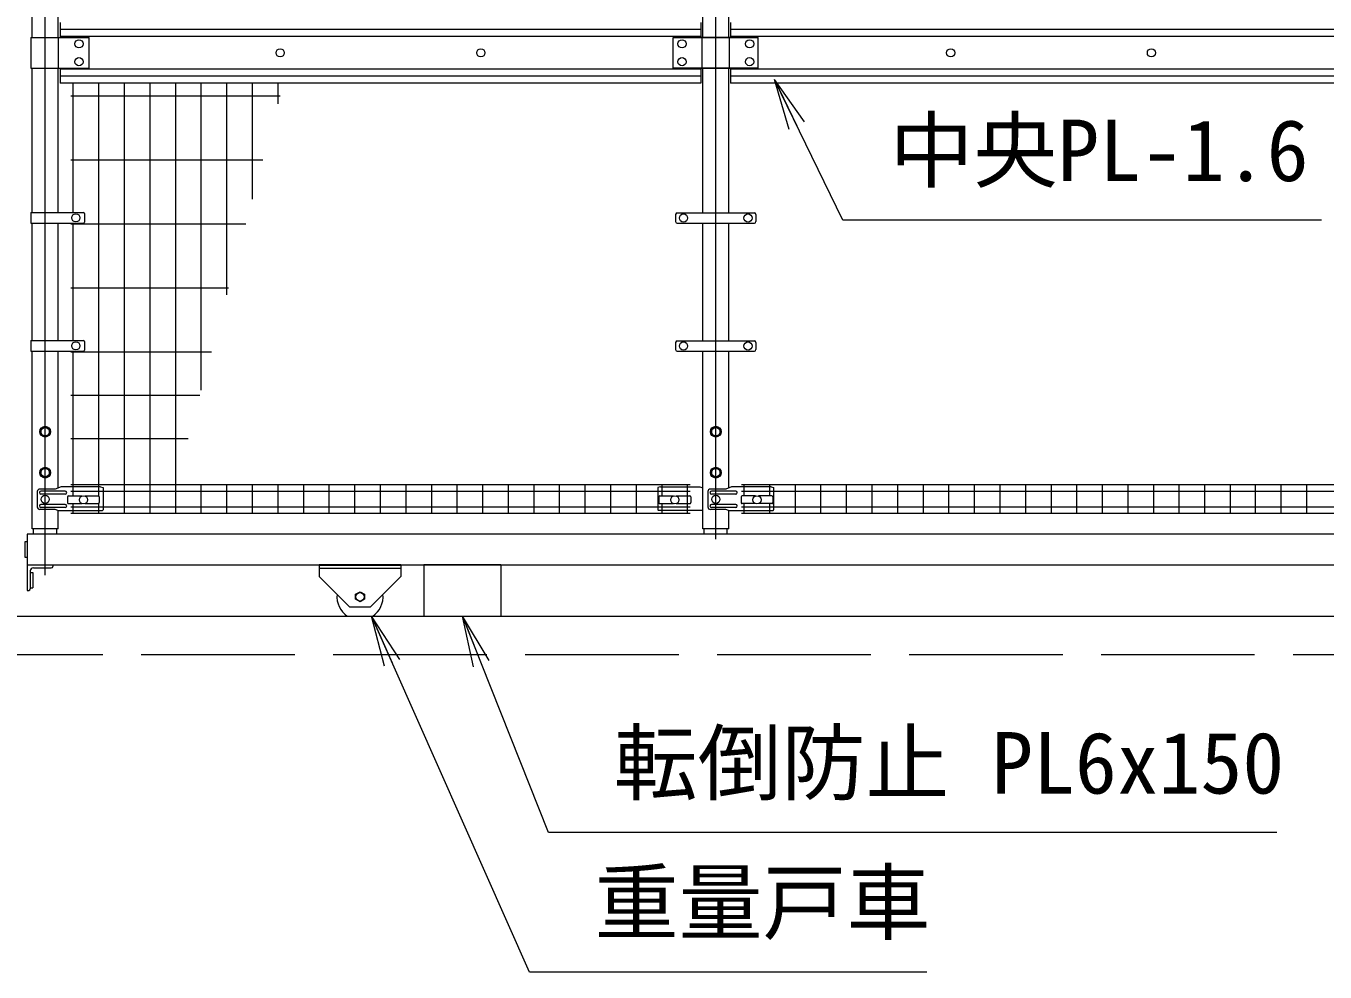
# Model space of a CAD drawing. Units: millimetres, scale not verified. Extents: x -10500 to 10500, y -7425 to 7425.
# Drawn here: x -2131 to 407, y -1078 to 769 of the extents above; entities that cross this region are included whole.
import ezdxf
from ezdxf.enums import TextEntityAlignment as Align

# ---------------------------------------------------------------- set-up
doc = ezdxf.new("R2010")
doc.units = ezdxf.units.MM
doc.header["$LTSCALE"] = 50
doc.linetypes.add('DASHED', pattern=[7.5, 6, -1.5])
doc.linetypes.add('USER1', pattern=[50.8, 31.75, -6.35, 6.35, -6.35])
for name, color, linetype, lineweight in [('0-1_0', 7, 'Continuous', 9), ('0-2_D-STR1', 1, 'Continuous', 18), ('0-3_D-BMK', 2, 'USER1', 13), ('0-4_D-STR3', 3, 'Continuous', 13), ('0-5_D-STR2', 7, 'Continuous', 9), ('0-6_D-STR5', 3, 'Continuous', 18), ('0-9_D-STR-TXT', 7, 'Continuous', 9)]:
    doc.layers.add(name, color=color, linetype=linetype, lineweight=lineweight)
doc.styles.add('ＭＳ ゴシック', font='')
doc.styles.get('ＭＳ ゴシック').set_extended_font_data('MS Gothic')

# ---------------------------------------------------------------- blocks, each defined once
blk = doc.blocks.new('_Open')
at = {"layer": '0-1_0'}
blk.add_line((-50, 8.33), (0, 0), dxfattribs=at)
blk.add_lwpolyline([(-50, -8.33), (0, 0), (-50, 0)], dxfattribs=at)

msp = doc.modelspace()

# ---------------------------------------------------------------- linework, layer by layer
at = {"layer": '0-2_D-STR1'}
for p, q in [((-2068.18, 746.98), (-2068.18, 1018.72)), ((-808.98, 746.98), (-808.98, 1020.97)), ((-758.18, 746.98), (-758.18, 1020.97)), ((-2118.98, 746.98), (-2118.98, 866.55)), ((-2118.98, 405.23), (-2118.98, 686.98)), ((-2068.18, 405.23), (-2068.18, 686.98)), ((-808.98, 404.23), (-808.98, 686.98)), ((-758.18, 404.23), (-758.18, 686.98)), ((-2118.98, 155.23), (-2118.98, 384.23)), ((-2068.18, 155.23), (-2068.18, 384.23)), ((-808.98, 154.23), (-808.98, 384.23)), ((-758.18, 154.23), (-758.18, 384.23)), ((-2118.98, -213.02), (-2118.98, 134.23)), ((-2068.18, -132.93), (-2068.18, 134.23)), ((-808.98, -213.02), (-808.98, 134.23)), ((-758.18, -132.93), (-758.18, 134.23)), ((-2068.18, -213.02), (-2068.18, -176.84)), ((-758.18, -213.02), (-758.18, -176.84)), ((-2068.18, -213.02), (-2118.98, -213.02)), ((-2116.08, -223.02), (-2116.08, -213.02)), ((-2071.08, -223.02), (-2071.08, -213.02)), ((-758.18, -213.02), (-808.98, -213.02)), ((-806.08, -223.02), (-806.08, -213.02)), ((-761.08, -223.02), (-761.08, -213.02))]:
    msp.add_line(p, q, dxfattribs=at)
msp.add_lwpolyline([(1871.42, -223.02), (-2128.58, -223.02), (-2128.58, -283.02), (1871.42, -283.02)], dxfattribs=at)
at = {"layer": '0-3_D-BMK'}
for p, q in [((-2093.58, -303.02), (-2093.58, 1644.98)), ((-783.58, -233.02), (-783.58, 1644.98))]:
    msp.add_line(p, q, dxfattribs=at)
at = {"layer": '0-4_D-STR3'}
for p, q in [((-2064.58, 776.13), (-2064.58, 746.98)), ((-812.58, 762.49), (-2064.58, 762.49)), ((-812.58, 776.13), (-812.58, 746.98)), ((-754.58, 776.13), (-754.58, 746.98)), ((497.42, 762.49), (-754.58, 762.49)), ((-2121.78, 746.98), (-2121.78, 686.98)), ((-2121.78, 746.98), (-2007.33, 746.98)), ((-2067.33, 686.98), (-2067.33, 746.98)), ((-812.58, 748.86), (-2064.58, 748.86)), ((-2007.33, 686.98), (-2007.33, 746.98)), ((-700.58, 746.98), (-866.58, 746.98)), ((-866.58, 746.98), (-700.58, 746.98)), ((-866.58, 686.98), (-866.58, 746.98)), ((-810.38, 686.98), (-810.38, 746.98)), ((-756.78, 686.98), (-756.78, 746.98)), ((497.42, 748.86), (-754.58, 748.86)), ((-700.58, 686.98), (-700.58, 746.98)), ((-2121.78, 686.98), (-2007.33, 686.98)), ((-2064.58, 686.98), (-2064.58, 657.83)), ((-700.58, 686.98), (-866.58, 686.98)), ((-866.58, 686.98), (-700.58, 686.98)), ((-812.58, 686.98), (-812.58, 657.83)), ((-754.58, 686.98), (-754.58, 657.83)), ((-812.58, 685.1), (-2064.58, 685.1)), ((-812.58, 671.46), (-2064.58, 671.46)), ((497.42, 685.1), (-754.58, 685.1)), ((497.42, 671.46), (-754.58, 671.46)), ((-812.58, 657.83), (-2064.58, 657.83)), ((497.42, 657.83), (-754.58, 657.83)), ((-2121.28, 405.23), (-2018.59, 405.23)), ((-2121.28, 405.23), (-2121.28, 384.23)), ((-2121.28, 384.23), (-2018.59, 384.23)), ((-2016.59, 403.23), (-2016.59, 386.23)), ((-862.08, 401.23), (-862.08, 387.23)), ((-859.08, 404.23), (-708.08, 404.23)), ((-859.08, 384.23), (-708.08, 384.23)), ((-705.08, 401.23), (-705.08, 387.23)), ((-2121.28, 155.23), (-2018.59, 155.23)), ((-2121.28, 155.23), (-2121.28, 134.23)), ((-2016.59, 153.23), (-2016.59, 136.23)), ((-859.08, 154.23), (-708.08, 154.23)), ((-2121.28, 134.23), (-2018.59, 134.23)), ((-862.08, 151.23), (-862.08, 137.23)), ((-859.08, 134.23), (-708.08, 134.23)), ((-705.08, 151.23), (-705.08, 137.23)), ((-2109.06, -140.02), (-2109.06, -170.02)), ((-2074.22, -135.02), (-2104.06, -135.02)), ((-2054.58, -139.02), (-2101.99, -139.02)), ((-2054.58, -145.02), (-2101.99, -145.02)), ((-2062.66, -131.02), (-2074.22, -135.02)), ((-1985.58, -131.02), (-2062.66, -131.02)), ((-2049.83, -150.55), (-2049.83, -161.55)), ((-2047.83, -148.55), (-2021.61, -148.55)), ((-2016.04, -148.55), (-1989.83, -148.55)), ((-1987.83, -150.55), (-1987.83, -161.55)), ((-1985.58, -131.02), (-1980.58, -132.02)), ((-1980.58, -132.02), (-1980.58, -175.84)), ((-891.58, -131.02), (-896.58, -132.02)), ((-896.58, -132.02), (-896.58, -175.84)), ((-894.58, -150.55), (-894.58, -161.55)), ((-892.58, -148.55), (-866.36, -148.55)), ((-891.58, -131.02), (-814.49, -131.02)), ((-860.79, -148.55), (-834.58, -148.55)), ((-832.58, -150.55), (-832.58, -161.55)), ((-814.49, -131.02), (-808.98, -132.93)), ((-799.06, -140.02), (-799.06, -170.02)), ((-764.22, -135.02), (-794.06, -135.02)), ((-744.58, -139.02), (-791.99, -139.02)), ((-744.58, -145.02), (-791.99, -145.02)), ((-752.66, -131.02), (-764.22, -135.02)), ((-675.58, -131.02), (-752.66, -131.02)), ((-734.08, -150.55), (-734.08, -161.55)), ((-705.86, -148.55), (-732.08, -148.55)), ((-674.08, -148.55), (-700.29, -148.55)), ((-675.58, -131.02), (-670.58, -132.02)), ((-672.08, -150.55), (-672.08, -161.55)), ((-670.58, -132.02), (-670.58, -175.84)), ((-2074.22, -175.02), (-2104.06, -175.02)), ((-2054.58, -165.02), (-2101.99, -165.02)), ((-2054.58, -171.02), (-2101.99, -171.02)), ((-2068.97, -176.84), (-2074.22, -175.02)), ((-2068.97, -176.84), (-1981.58, -176.84)), ((-2047.83, -163.55), (-2021.61, -163.55)), ((-2016.04, -163.55), (-1989.83, -163.55)), ((-808.98, -176.84), (-895.58, -176.84)), ((-892.58, -163.55), (-866.36, -163.55)), ((-860.79, -163.55), (-834.58, -163.55)), ((-764.22, -175.02), (-794.06, -175.02)), ((-744.58, -165.02), (-791.99, -165.02)), ((-744.58, -171.02), (-791.99, -171.02)), ((-758.97, -176.84), (-764.22, -175.02)), ((-758.97, -176.84), (-671.58, -176.84)), ((-705.86, -163.55), (-732.08, -163.55)), ((-674.08, -163.55), (-700.29, -163.55)), ((-2128.58, -238.02), (-2128.58, -268.02)), ((-2128.58, -283.02), (-2078.58, -283.02)), ((-2122.58, -295.02), (-2122.58, -330.02)), ((-2122.58, -298.02), (-2117.58, -298.02)), ((-2117.58, -298.02), (-2117.58, -328.02)), ((-2116.58, -289.02), (-2081.58, -289.02)), ((-2078.58, -283.02), (-2078.58, -286.02)), ((-1558.58, -283.02), (-1558.58, -305.52)), ((-1398.58, -283.02), (-1558.58, -283.02)), ((-1398.58, -284.52), (-1558.58, -284.52)), ((-1398.58, -290.52), (-1558.58, -290.52)), ((-1398.58, -283.02), (-1398.58, -305.52)), ((-1353.58, -283.02), (-1353.58, -383.02)), ((-1203.58, -283.02), (-1353.58, -283.02)), ((-1203.58, -283.02), (-1203.58, -383.02)), ((-2122.58, -328.02), (-2117.58, -328.02)), ((-1498.58, -365.52), (-1558.58, -305.52)), ((-1458.58, -365.52), (-1398.58, -305.52)), ((-1458.51, -365.52), (-1498.51, -365.52))]:
    msp.add_line(p, q, dxfattribs=at)
for points in [[(-2102.08, -27.93), (-2093.58, -32.84), (-2085.08, -27.93), (-2085.08, -18.12), (-2093.58, -13.21), (-2102.08, -18.12)], [(-792.08, -27.93), (-783.58, -32.84), (-775.08, -27.93), (-775.08, -18.12), (-783.58, -13.21), (-792.08, -18.12)], [(-2102.08, -107.93), (-2093.58, -112.84), (-2085.08, -107.93), (-2085.08, -98.12), (-2093.58, -93.21), (-2102.08, -98.12)], [(-792.08, -107.93), (-783.58, -112.84), (-775.08, -107.93), (-775.08, -98.12), (-783.58, -93.21), (-792.08, -98.12)], [(-1470.08, -340.62), (-1470.08, -350.43), (-1478.58, -355.34), (-1487.08, -350.43), (-1487.08, -340.62), (-1478.58, -335.71)]]:
    msp.add_lwpolyline(points, close=True, dxfattribs=at)
for points in [[(-2128.58, -238.02), (-2133.58, -238.02), (-2133.58, -268.02), (-2128.58, -268.02)], [(-2128.58, -283.02), (-2128.58, -333.02), (-2125.58, -333.02)]]:
    msp.add_lwpolyline(points, dxfattribs=at)
for centre, radius in [((-2027.58, 734.48), 8), ((-849.58, 734.48), 8), ((-717.58, 734.48), 8), ((-1634.57, 716.98), 8), ((-1242.57, 716.98), 8), ((-324.57, 716.98), 8), ((67.43, 716.98), 8), ((-2027.58, 699.48), 8), ((-849.58, 699.48), 8), ((-717.58, 699.48), 8), ((-2033.58, 394.73), 8), ((-846.58, 394.23), 8), ((-720.58, 394.23), 8), ((-2033.58, 144.73), 8), ((-846.58, 144.23), 8), ((-720.58, 144.23), 8), ((-2093.58, -23.02), 10.5), ((-2093.58, -23.02), 8.25), ((-783.58, -23.02), 10.5), ((-783.58, -23.02), 8.25), ((-2093.58, -103.02), 10.5), ((-2093.58, -103.02), 8.25), ((-783.58, -103.02), 10.5), ((-783.58, -103.02), 8.25), ((-2093.58, -155.02), 8), ((-2018.83, -156.05), 8), ((-863.58, -156.05), 8), ((-783.58, -155.02), 8), ((-783.58, -155.02), 8), ((-703.08, -156.05), 8), ((-1478.58, -345.52), 8.25)]:
    msp.add_circle(centre, radius, dxfattribs=at)
for centre, radius, start, end in [((-2018.59, 403.23), 2, 0, 90), ((-2018.59, 386.23), 2, 270, 0), ((-859.08, 401.23), 3, 90, 180), ((-859.08, 387.23), 3, 180, 270), ((-708.08, 401.23), 3, 0, 90), ((-708.08, 387.23), 3, 270, 0), ((-2018.59, 153.23), 2, 0, 90), ((-859.08, 151.23), 3, 90, 180), ((-708.08, 151.23), 3, 0, 90), ((-2018.59, 136.23), 2, 270, 0), ((-859.08, 137.23), 3, 180, 270), ((-708.08, 137.23), 3, 270, 0), ((-2104.06, -140.02), 5, 90, 180), ((-2101.99, -142.02), 3, 90, 270), ((-2054.58, -142.02), 3, 270, 90), ((-2047.83, -150.55), 2, 90, 180), ((-1989.83, -150.55), 2, 0, 90), ((-892.58, -150.55), 2, 90, 180), ((-834.58, -150.55), 2, 0, 90), ((-794.06, -140.02), 5, 90, 180), ((-791.99, -142.02), 3, 90, 270), ((-744.58, -142.02), 3, 270, 90), ((-732.08, -150.55), 2, 90, 180), ((-674.08, -150.55), 2, 0, 90), ((-2104.06, -170.02), 5, 180, 270), ((-2101.99, -168.02), 3, 90, 270), ((-2054.58, -168.02), 3, 270, 90), ((-2047.83, -161.55), 2, 180, 270), ((-1989.83, -161.55), 2, 270, 0), ((-1981.58, -175.84), 1, 270, 0), ((-895.58, -175.84), 1, 180, 270), ((-892.58, -161.55), 2, 180, 270), ((-834.58, -161.55), 2, 270, 0), ((-794.06, -170.02), 5, 180, 270), ((-791.99, -168.02), 3, 90, 270), ((-744.58, -168.02), 3, 270, 90), ((-732.08, -161.55), 2, 180, 270), ((-674.08, -161.55), 2, 270, 0), ((-671.58, -175.84), 1, 270, 0), ((-2116.58, -295.02), 6, 90, 180), ((-2081.58, -286.02), 3, 270, 0), ((-2125.58, -330.02), 3, 270, 0), ((-1478.58, -345.52), 45, 173.94244, 236.44269), ((-1478.58, -345.52), 45, 303.55731, 6.05756)]:
    msp.add_arc(centre, radius, start, end, dxfattribs=at)
at = {"layer": '0-5_D-STR2'}
for p, q in [((-2038.58, 405.23), (-2038.58, 657.83)), ((-1988.58, -148.54), (-1988.58, 657.83)), ((-1938.58, -183.02), (-1938.58, 657.83)), ((-1888.58, -183.02), (-1888.58, 657.83)), ((-1838.58, -183.02), (-1838.58, 657.83)), ((-1788.58, 57.77), (-1788.58, 657.83)), ((-1738.58, 244.37), (-1738.58, 657.83)), ((-1688.58, 430.97), (-1688.58, 657.83)), ((-1638.58, 617.58), (-1638.58, 657.83)), ((-1634.72, 631.98), (-2043.58, 631.98)), ((-1668.21, 506.98), (-2043.58, 506.98)), ((-1701.71, 381.98), (-2043.58, 381.98)), ((-2038.58, 155.23), (-2038.58, 384.23)), ((-1735.2, 256.98), (-2043.58, 256.98)), ((-1768.69, 131.98), (-2043.58, 131.98)), ((-2038.58, -148.54), (-2038.58, 134.23)), ((-1791.33, 47.48), (-2043.58, 47.48)), ((-1813.98, -37.02), (-2043.58, -37.02)), ((-833.58, -127.02), (-2043.58, -127.02)), ((-833.58, -139.9), (-2043.58, -139.9)), ((-1788.58, -183.02), (-1788.58, -127.02)), ((-1738.58, -183.02), (-1738.58, -127.02)), ((-1688.58, -183.02), (-1688.58, -127.02)), ((-1638.58, -183.02), (-1638.58, -127.02)), ((-1588.58, -183.02), (-1588.58, -127.02)), ((-1538.58, -183.02), (-1538.58, -127.02)), ((-1488.58, -183.02), (-1488.58, -127.02)), ((-1438.58, -183.02), (-1438.58, -127.02)), ((-1388.58, -183.02), (-1388.58, -127.02)), ((-1338.58, -183.02), (-1338.58, -127.02)), ((-1288.58, -183.02), (-1288.58, -127.02)), ((-1238.58, -183.02), (-1238.58, -127.02)), ((-1188.58, -183.02), (-1188.58, -127.02)), ((-1138.58, -183.02), (-1138.58, -127.02)), ((-1088.58, -183.02), (-1088.58, -127.02)), ((-1038.58, -183.02), (-1038.58, -127.02)), ((-988.58, -183.02), (-988.58, -127.02)), ((-938.58, -183.02), (-938.58, -127.02)), ((-888.58, -148.54), (-888.58, -127.02)), ((-838.58, -183.02), (-838.58, -127.02)), ((475.92, -127.03), (-733.08, -127.03)), ((475.92, -139.9), (-733.08, -139.9)), ((-728.08, -148.55), (-728.08, -127.03)), ((-678.08, -148.55), (-678.08, -127.03)), ((-628.08, -183.03), (-628.08, -127.03)), ((-578.08, -183.03), (-578.08, -127.03)), ((-528.08, -183.03), (-528.08, -127.03)), ((-478.08, -183.03), (-478.08, -127.03)), ((-428.08, -183.03), (-428.08, -127.03)), ((-378.08, -183.03), (-378.08, -127.03)), ((-328.08, -183.03), (-328.08, -127.03)), ((-278.08, -183.03), (-278.08, -127.03)), ((-228.08, -183.03), (-228.08, -127.03)), ((-178.08, -183.03), (-178.08, -127.03)), ((-128.08, -183.03), (-128.08, -127.03)), ((-78.08, -183.03), (-78.08, -127.03)), ((-28.08, -183.03), (-28.08, -127.03)), ((21.92, -183.03), (21.92, -127.03)), ((71.92, -183.03), (71.92, -127.03)), ((121.92, -183.03), (121.92, -127.03)), ((171.92, -183.03), (171.92, -127.03)), ((221.92, -183.03), (221.92, -127.03)), ((270.92, -183.03), (270.92, -127.03)), ((320.92, -183.03), (320.92, -127.03)), ((370.92, -183.03), (370.92, -127.03)), ((-833.58, -170.15), (-2043.58, -170.15)), ((-2038.58, -183.02), (-2038.58, -163.54)), ((-1988.58, -183.02), (-1988.58, -163.54)), ((-888.58, -183.02), (-888.58, -163.54)), ((475.92, -170.15), (-733.08, -170.15)), ((-728.08, -183.03), (-728.08, -163.55)), ((-678.08, -183.03), (-678.08, -163.55)), ((-833.58, -183.02), (-2043.58, -183.02)), ((475.92, -183.03), (-733.08, -183.03)), ((-6405.95, -383.02), (2331.03, -383.02))]:
    msp.add_line(p, q, dxfattribs=at)
at = {"layer": '0-6_D-STR5'}
msp.add_line((-6405.95, -383.02), (2331.03, -383.02), dxfattribs=at)
at = {"layer": '0-6_D-STR5', "linetype": 'DASHED'}
msp.add_line((-6405.95, -458.02), (2331.03, -458.02), dxfattribs=at)
at = {"layer": '0-9_D-STR-TXT'}
for points in [[(399.63, 390.26), (-535.43, 390.26), (-667.97, 662.68)], [(-371.53, -1078.28), (-1147.57, -1078.28), (-1455.57, -384.85)], [(312.4, -805.86), (-1110.45, -805.86), (-1277.84, -384.88)]]:
    msp.add_lwpolyline(points, dxfattribs=at)

# ---------------------------------------------------------------- block references
at = {"layer": '0-9_D-STR-TXT', "xscale": 2, "yscale": 2}
for p, rotation in [((-668.85, 664.48), 115.94443), ((-1456.39, -383.02), 113.94974), ((-1278.58, -383.02), 111.68376)]:
    msp.add_blockref('_Open', p, dxfattribs=dict(at, rotation=rotation))

# ---------------------------------------------------------------- texts
at = {"layer": '0-9_D-STR-TXT', "style": 'ＭＳ ゴシック'}
for s, p in [('中央PL-1.6', (-444.23, 430.29)), ('転倒防止 PL6x150', (-983.14, -765.83)), ('重量戸車', (-1020.26, -1038.25))]:
    msp.add_text(s, height=120.2, dxfattribs=at).set_placement(p, align=Align.BOTTOM_LEFT)

doc.saveas('drawing.dxf')
